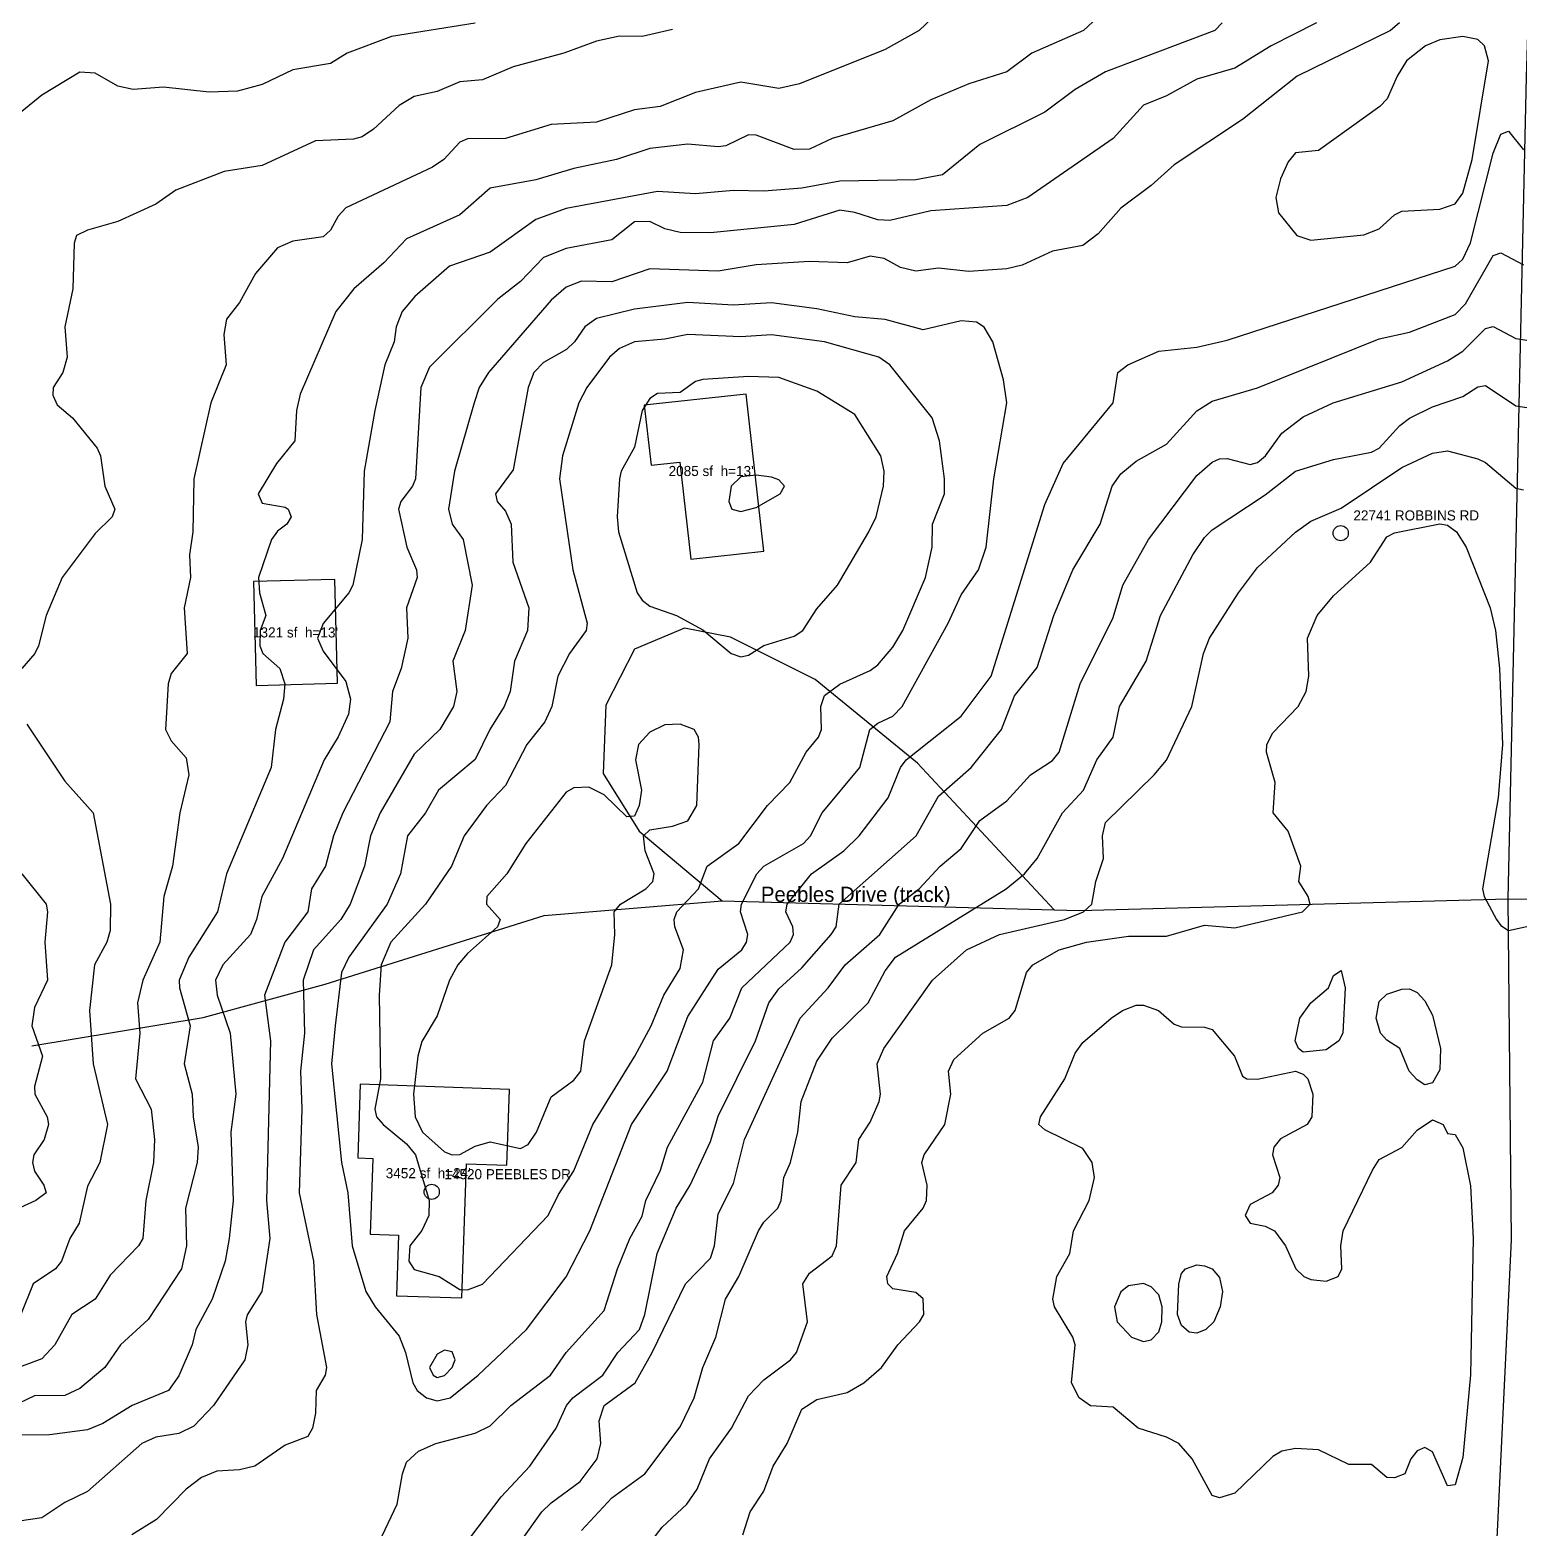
# Model space of a CAD drawing. Extents: x 425119 to 428731, y 1576976 to 1581037.
# Drawn here: x 427228 to 427816, y 1579554 to 1580146 of the extents above; entities that cross this region are included whole.
import ezdxf
from ezdxf.enums import TextEntityAlignment as Align

# ---------------------------------------------------------------- set-up
doc = ezdxf.new("R2010")
doc.units = 21
doc.header["$MEASUREMENT"] = 0
for name, color, linetype in [('A-BLDG-ANNO', 1, 'Continuous'), ('A-BLDG-FTPT', 1, 'Continuous'), ('C-ROAD-ANNO', 7, 'Continuous'), ('C-ROAD-CNTR', 7, 'Continuous'), ('C-TOPO-MAJR', 3, 'Continuous'), ('C-TOPO-MINR', 8, 'Continuous'), ('G-ANNO-ADDR', 2, 'Continuous')]:
    doc.layers.add(name, color=color, linetype=linetype)

msp = doc.modelspace()

# ---------------------------------------------------------------- linework, layer by layer
at = {"layer": 'A-BLDG-FTPT'}
for points, elevation in [([(427484.39, 1579975.08), (427488.68, 1579936.73), (427517.53, 1579939.9), (427510.62, 1580001.94), (427470.35, 1579997.49), (427473, 1579973.84)], 88.73), ([(427317.08, 1579886.88), (427349.25, 1579887.71), (427348.18, 1579928.73), (427316.01, 1579927.9)], 82.18), ([(427372.46, 1579645.87), (427398.24, 1579644.99), (427400.1, 1579697.95), (427416.03, 1579697.42), (427417.07, 1579727.34), (427358.18, 1579729.37), (427357.17, 1579700.32), (427363.17, 1579700.1), (427362.12, 1579670.18), (427373.31, 1579669.79)], 87.24)]:
    msp.add_lwpolyline(points, close=True, dxfattribs=dict(at, elevation=elevation))
at = {"layer": 'C-ROAD-CNTR'}
for points in [[(427838.36, 1580980.85), (427836.8, 1580823.09), (427835.19, 1580660.49), (427831.02, 1580526.3), (427829.23, 1580468.89), (427819.33, 1580152.45), (427818.54, 1580127.15), (427811.28, 1579802.66)], [(427632.22, 1579798.31), (427578.18, 1579856.19), (427537.78, 1579889.27), (427504.43, 1579905.87), (427486.18, 1579909.54), (427466.5, 1579901.22), (427455.21, 1579879.11), (427454.15, 1579852.06), (427468.29, 1579829.32), (427501.05, 1579801.78)], [(427811.28, 1579802.66), (427812.59, 1579667.93), (427801.5, 1579437.75), (427799.03, 1579092.4), (427797.14, 1578830.71), (427796.38, 1578724.06), (427801, 1578638.95), (427798.58, 1578555.33), (427794.26, 1578529.9), (427788.71, 1578514.3), (427777.68, 1578492.18), (427768.02, 1578484.97), (427751.95, 1578480.33), (427724.04, 1578478.32), (427328.66, 1578482.5), (427108.41, 1578491.89)], [(427228.46, 1579744.51), (427296.19, 1579755.74), (427344.37, 1579768.9), (427430.79, 1579796.02), (427501.05, 1579801.78), (427632.22, 1579798.31), (427642.13, 1579798.03), (427811.28, 1579802.66)], [(427811.28, 1579802.66), (428183.43, 1579799.53), (428260.4, 1579800.17), (428467.24, 1579796.68), (428663.45, 1579793.4)]]:
    msp.add_lwpolyline(points, dxfattribs=at)
at = {"layer": 'C-TOPO-MAJR'}
for points, elevation in [([(427481.5, 1580145.87), (427469.5, 1580143.17), (427460.5, 1580143.33), (427451.5, 1580141.25), (427438.63, 1580136.5), (427418.5, 1580131.17), (427406.5, 1580126), (427397.5, 1580125.29), (427388.5, 1580121.46), (427379.5, 1580119.42), (427373.5, 1580115.89), (427363.39, 1580106.5), (427358.89, 1580103.5), (427355.5, 1580102.6), (427340.5, 1580101.88), (427319.5, 1580092.21), (427304.5, 1580089.78), (427285.38, 1580082.5), (427277.5, 1580076.86), (427262.5, 1580070.07), (427250.5, 1580066.69), (427246.13, 1580064.5), (427245.17, 1580061.5), (427244.75, 1580043.5), (427241.49, 1580028.5), (427242.47, 1580016.5), (427240.81, 1580010.5), (427237, 1580004.5), (427236.75, 1580001.5), (427238.5, 1579997.63), (427244.52, 1579992.5), (427254.3, 1579980.5), (427255.68, 1579977.5), (427257.35, 1579965.5), (427261.29, 1579956.5), (427260.26, 1579953.5), (427253.5, 1579946.84), (427240.43, 1579929.5), (427234.23, 1579914.5), (427231.2, 1579902.5), (427229.74, 1579899.5), (427224.56, 1579893.5)], 80), ([(427768.48, 1580148.5), (427764.94, 1580145.5), (427728.14, 1580127.5), (427706.5, 1580110.34), (427679.5, 1580092.4), (427670.5, 1580084.28), (427658.5, 1580075.29), (427649.5, 1580065.21), (427643.5, 1580060.64), (427631.5, 1580058.31), (427619.5, 1580052.87), (427613.5, 1580051.33), (427598.5, 1580050.29), (427586.5, 1580051.64), (427577.5, 1580050.48), (427571.5, 1580051.97), (427565.06, 1580055.5), (427559.5, 1580056.33), (427550.5, 1580053.81), (427535.5, 1580054.26), (427514.5, 1580052.91), (427499.5, 1580050.48), (427472.5, 1580051.33), (427457.5, 1580046.25), (427445.5, 1580046.57), (427439.5, 1580044.1), (427433.5, 1580039.04), (427408.81, 1580010.5), (427405.18, 1580004.5), (427403.21, 1579998.5), (427395.39, 1579971.5), (427393, 1579956.5), (427394.5, 1579950.53), (427398.85, 1579944.5), (427402.42, 1579926.5), (427399.56, 1579908.5), (427394.76, 1579896.5), (427396.29, 1579884.5), (427395, 1579878.5), (427389.67, 1579869.5), (427379.5, 1579859.69), (427366.09, 1579836.5), (427362.26, 1579827.5), (427359.8, 1579815.5), (427354.26, 1579800.5), (427350.57, 1579794.5), (427339.69, 1579782.5), (427335.69, 1579770.5), (427336.17, 1579749.5), (427334.57, 1579734.5), (427335.13, 1579719.5), (427334.01, 1579686.5), (427339.72, 1579659.5), (427340.97, 1579638.5), (427344.92, 1579617.5), (427344.29, 1579614.5), (427340.76, 1579608.5), (427340.52, 1579599.5), (427339.34, 1579593.5), (427337.5, 1579590.31), (427328.5, 1579586.81), (427316.5, 1579578.59), (427310.5, 1579577.15), (427301.5, 1579576.63), (427295.5, 1579574.08), (427289.43, 1579569.5), (427277.68, 1579557.5), (427268.03, 1579551.5)], 85), ([(427365.62, 1579548.5), (427372.8, 1579563.5), (427374.8, 1579575.5), (427376.5, 1579580.15), (427381.2, 1579584.5), (427388, 1579587.5), (427403.5, 1579591.63), (427409.5, 1579594.44), (427417.64, 1579602.5), (427433.28, 1579614.5), (427439.51, 1579623.5), (427454.5, 1579640), (427459.74, 1579656.5), (427464.68, 1579668.5), (427469.5, 1579677.33), (427470.96, 1579683.5), (427476.79, 1579695.5), (427479.44, 1579704.5), (427493.5, 1579730.21), (427497.65, 1579746.5), (427504.09, 1579755.5), (427508.88, 1579767.5), (427527.87, 1579785.5), (427529.19, 1579788.5), (427528.98, 1579791.5), (427526.2, 1579797.5), (427526.74, 1579800.5), (427536.35, 1579812.5), (427549.08, 1579821.5), (427555.22, 1579827.5), (427566.61, 1579842.5), (427571.55, 1579854.5), (427573.73, 1579857.5), (427595.5, 1579874.69), (427607.26, 1579890.5), (427628.5, 1579958.35), (427635.75, 1579974.5), (427655.45, 1579998.5), (427657.24, 1580010.5), (427661.2, 1580013.5), (427673.5, 1580018.83), (427688.5, 1580020.47), (427700.5, 1580023.21), (427790.5, 1580052.38), (427793.5, 1580055.24), (427796.5, 1580061.66), (427805.5, 1580097.03), (427808.5, 1580104.6), (427811.5, 1580105.77), (427817.5, 1580098.39)], 85), ([(427509.19, 1579551.5), (427512.13, 1579560.5), (427517.5, 1579568.69), (427521.26, 1579578.5), (427526.69, 1579587.5), (427532.5, 1579601.02), (427538.5, 1579604.91), (427550.5, 1579607.64), (427557.08, 1579611.5), (427564, 1579617.5), (427570.5, 1579626.5), (427578.99, 1579635.5), (427580.68, 1579638.5), (427580.5, 1579644.58), (427577.5, 1579647.08), (427568.5, 1579648.56), (427566.47, 1579650.5), (427566.08, 1579653.5), (427570.31, 1579662.5), (427573.03, 1579671.5), (427580.44, 1579680.5), (427581.82, 1579683.5), (427582, 1579689.5), (427579.88, 1579698.5), (427580.78, 1579701.5), (427588.96, 1579713.5), (427591.4, 1579725.5), (427590.43, 1579734.5), (427592.5, 1579739.16), (427604.04, 1579749.5), (427614.44, 1579755.5), (427616.76, 1579758.5), (427621.2, 1579773.5), (427623.76, 1579776.5), (427634.13, 1579782.5), (427644.99, 1579785.5), (427661.5, 1579787.86), (427676.5, 1579787.89), (427691.5, 1579792.21), (427703.5, 1579791.08), (427730.2, 1579797.5), (427733.24, 1579800.5), (427732.42, 1579803.5), (427728.74, 1579809.5), (427729.55, 1579815.5), (427724.5, 1579829.26), (427718.63, 1579836.5), (427719.41, 1579848.5), (427716.02, 1579860.5), (427716.11, 1579863.5), (427718.5, 1579868.15), (427728.48, 1579878.5), (427731.7, 1579884.5), (427732.78, 1579890.5), (427732.14, 1579905.5), (427736.05, 1579914.5), (427742.5, 1579922.19), (427757.1, 1579935.5), (427763.5, 1579945.55), (427766.5, 1579947.14), (427784.5, 1579950.69), (427787.5, 1579950.16), (427791.02, 1579947.5), (427794.86, 1579941.5), (427804.34, 1579917.5), (427806.43, 1579908.5), (427808.03, 1579893.5), (427809.15, 1579863.5), (427807.43, 1579842.5), (427801.32, 1579806.5), (427801.96, 1579803.5), (427806.79, 1579794.5), (427808.5, 1579792.04), (427811.5, 1579790.1), (427832.5, 1579794.72)], 80), ([(427226.5, 1579871.52), (427241.5, 1579849.02), (427252.71, 1579836.5), (427259.52, 1579800.5), (427259.5, 1579790.07), (427258.1, 1579785.5), (427253.27, 1579776.5), (427251.32, 1579758.5), (427252.71, 1579737.5), (427258.36, 1579713.5), (427255.33, 1579698.5), (427250.5, 1579689.08), (427247.23, 1579674.5), (427243.56, 1579668.5), (427240.2, 1579659.5), (427237.82, 1579656.5), (427229, 1579650.5), (427224.13, 1579638.5)], 80)]:
    msp.add_lwpolyline(points, dxfattribs=dict(at, elevation=elevation))
at = {"layer": 'C-TOPO-MINR'}
for points, elevation in [([(427656.63, 1580157.5), (427643.76, 1580145.5), (427623.4, 1580136.5), (427613.5, 1580129.24), (427598.5, 1580124.46), (427583.5, 1580118.11), (427568.5, 1580109.77), (427544.5, 1580102.8), (427535.5, 1580098.61), (427529.5, 1580098.57), (427514.5, 1580104.13), (427511.5, 1580104.26), (427502.5, 1580100), (427499.5, 1580099.5), (427487.5, 1580100.68), (427472.5, 1580098.94), (427459.31, 1580094.5), (427442.5, 1580090.98), (427427.5, 1580086.47), (427409.5, 1580083.22), (427397.5, 1580072.7), (427376.5, 1580063.24), (427367.5, 1580053.81), (427355.68, 1580043.5), (427348.54, 1580034.5), (427334.5, 1580001.86), (427333.01, 1579995.5), (427332.33, 1579983.5), (427325.12, 1579974.5), (427317.9, 1579962.5), (427319.5, 1579958.9), (427328.5, 1579957.24), (427329.74, 1579956.5), (427330.9, 1579953.5), (427329.21, 1579950.5), (427325.5, 1579947.73), (427323.18, 1579944.5), (427318.05, 1579929.5), (427318.4, 1579923.5), (427320.86, 1579914.5), (427318.73, 1579908.5), (427318.53, 1579902.5), (427319.73, 1579899.5), (427326.41, 1579893.5), (427328.39, 1579887.5), (427327.91, 1579881.5), (427324.75, 1579869.5), (427323.04, 1579854.5), (427305.41, 1579812.5), (427301.8, 1579797.5), (427290.48, 1579779.5), (427286.7, 1579770.5), (427286.77, 1579767.5), (427290.97, 1579752.5), (427288.61, 1579737.5), (427291.78, 1579725.5), (427292.19, 1579716.5), (427294.2, 1579704.5), (427293.74, 1579698.5), (427289.15, 1579680.5), (427289.62, 1579665.5), (427287.64, 1579656.5), (427274.5, 1579636.48), (427263.57, 1579626.5), (427257.35, 1579617.5), (427247.5, 1579609.26), (427241.5, 1579606.45), (427229.5, 1579606.38), (427220.5, 1579602.01)], 82), ([(427589.5, 1580155.63), (427578.84, 1580145.5), (427565.5, 1580138.02), (427531.59, 1580124.5), (427523.5, 1580122.6), (427508.5, 1580125.04), (427490.5, 1580121.06), (427476.63, 1580115.5), (427466.5, 1580114.11), (427451.5, 1580109.36), (427433.5, 1580108.43), (427415.5, 1580102.81), (427400.5, 1580102.77), (427397.5, 1580101.34), (427391.21, 1580094.5), (427386.74, 1580091.5), (427352.5, 1580075.48), (427349.5, 1580072.23), (427346.5, 1580066.64), (427343.5, 1580063.99), (427331.5, 1580062.28), (427325.5, 1580059.62), (427316.8, 1580049.5), (427310.5, 1580038.13), (427305.37, 1580031.5), (427304.38, 1580025.5), (427305.22, 1580013.5), (427299.2, 1579998.5), (427292.49, 1579968.5), (427292.07, 1579947.5), (427290.76, 1579938.5), (427291.1, 1579929.5), (427288.65, 1579917.5), (427289.8, 1579899.5), (427283.5, 1579891.53), (427282.34, 1579887.5), (427281.31, 1579869.5), (427283.5, 1579865.05), (427289.5, 1579858.32), (427290.45, 1579851.5), (427286.93, 1579836.5), (427284.04, 1579815.5), (427280.59, 1579803.5), (427279.11, 1579785.5), (427272.33, 1579770.5), (427270.28, 1579761.5), (427271.16, 1579749.5), (427269.41, 1579731.5), (427275.69, 1579719.5), (427276.93, 1579707.5), (427276.5, 1579698.5), (427273.53, 1579683.5), (427272.29, 1579668.5), (427270.61, 1579665.5), (427259.5, 1579654.01), (427253.58, 1579644.5), (427244.34, 1579638.5), (427237.61, 1579626.5), (427232.5, 1579621), (427220.5, 1579616.43)], 81), ([(427403.5, 1580148.4), (427370.5, 1580143.07), (427352.99, 1580136.5), (427346.5, 1580132.51), (427331.5, 1580130.02), (427319.5, 1580124.19), (427309.67, 1580121.5), (427298.5, 1580121.09), (427280.5, 1580123.19), (427268.5, 1580122.22), (427262.5, 1580123.58), (427253.5, 1580128.61), (427247.5, 1580129.03), (427232.5, 1580120), (427211.5, 1580102.92)], 79), ([(427698.55, 1580148.5), (427695.62, 1580145.5), (427652.5, 1580129.17), (427640.5, 1580122.21), (427628.5, 1580113.21), (427602.88, 1580100.5), (427588.11, 1580088.5), (427577.5, 1580086.54), (427547.5, 1580086.06), (427532.5, 1580083.26), (427517.5, 1580082.1), (427505.5, 1580082.34), (427490.5, 1580081.03), (427475.5, 1580081.97), (427439.5, 1580075.2), (427427.5, 1580070.86), (427409.5, 1580057.99), (427393.48, 1580052.5), (427379.75, 1580040.5), (427374.7, 1580034.5), (427372.31, 1580028.5), (427371.53, 1580022.5), (427367.93, 1580013.5), (427363.91, 1579995.5), (427359.75, 1579971.5), (427358.92, 1579944.5), (427355.27, 1579926.5), (427353.72, 1579923.5), (427343.5, 1579911.38), (427341.3, 1579905.5), (427343.5, 1579900.39), (427352.5, 1579888.47), (427354.31, 1579881.5), (427353.58, 1579875.5), (427349.5, 1579866.55), (427343.91, 1579857.5), (427327.46, 1579818.5), (427319.27, 1579803.5), (427317.25, 1579794.5), (427314.84, 1579788.5), (427303.91, 1579776.5), (427300.98, 1579770.5), (427301.75, 1579764.5), (427306.84, 1579749.5), (427309.03, 1579725.5), (427307.03, 1579710.5), (427308.04, 1579683.5), (427306.43, 1579668.5), (427304.83, 1579659.5), (427299.7, 1579644.5), (427293.31, 1579632.5), (427291.85, 1579626.5), (427286.5, 1579614.27), (427282.45, 1579608.5), (427268.13, 1579602.5), (427256.5, 1579595.37), (427250.5, 1579592.89), (427235.5, 1579590.95), (427220.5, 1579590.77)], 83), ([(427735.71, 1580148.5), (427717.79, 1580139.5), (427703.5, 1580130.64), (427688.5, 1580126.27), (427676.5, 1580119.68), (427667.5, 1580115.99), (427655.5, 1580102.86), (427621.73, 1580079.5), (427613.5, 1580076.33), (427583.5, 1580074.27), (427567.26, 1580070.5), (427562.5, 1580070.74), (427553.5, 1580073.66), (427547.5, 1580074.52), (427529.5, 1580068.89), (427496.5, 1580065.61), (427484.5, 1580065.67), (427478.5, 1580067.2), (427472.5, 1580070.06), (427466.5, 1580069.9), (427457.5, 1580062.83), (427439.5, 1580059.38), (427430.5, 1580055.83), (427421.5, 1580046.37), (427412.5, 1580039.35), (427385.5, 1580012.5), (427382.11, 1580004.5), (427379.99, 1579968.5), (427378.78, 1579965.5), (427374.16, 1579959.5), (427373.31, 1579956.5), (427376.56, 1579941.5), (427380.38, 1579932.5), (427380.71, 1579929.5), (427376.5, 1579917.5), (427376.98, 1579905.5), (427374.31, 1579893.5), (427370.98, 1579884.5), (427369.87, 1579872.5), (427351.27, 1579836.5), (427347.65, 1579827.5), (427344.47, 1579815.5), (427338.91, 1579806.5), (427337.48, 1579797.5), (427328.39, 1579785.5), (427320.32, 1579764.5), (427322.75, 1579746.5), (427321.19, 1579683.5), (427322.5, 1579668.5), (427319.31, 1579647.5), (427313.5, 1579638.26), (427312.93, 1579635.5), (427313.82, 1579626.5), (427312.56, 1579620.5), (427300.18, 1579602.5), (427292.5, 1579594.32), (427286.5, 1579591.42), (427277.5, 1579589.98), (427271.9, 1579587.5), (427250.5, 1579568.59), (427241.5, 1579564.26), (427232.5, 1579558.17), (427223.5, 1579556.89)], 84), ([(427395.67, 1579542.5), (427413.82, 1579566.5), (427425.2, 1579578.5), (427435.58, 1579593.5), (427439.58, 1579602.5), (427442.06, 1579605.5), (427453.95, 1579614.5), (427459.93, 1579623.5), (427468.47, 1579632.5), (427470.61, 1579638.5), (427475.45, 1579662.5), (427482.94, 1579680.5), (427488.41, 1579689.5), (427496.5, 1579706.81), (427499.5, 1579716.78), (427514.22, 1579746.5), (427519.53, 1579761.5), (427523.5, 1579766.99), (427532.5, 1579775.31), (427544.14, 1579788.5), (427546.15, 1579791.5), (427547.33, 1579800.5), (427577.69, 1579827.5), (427586.5, 1579843.19), (427599.35, 1579854.5), (427611.38, 1579869.5), (427616.5, 1579882.79), (427625.5, 1579893.89), (427632.01, 1579914.5), (427639.58, 1579932.5), (427650.36, 1579950.5), (427655.07, 1579965.5), (427658.5, 1579970.48), (427664.5, 1579975.39), (427676.5, 1579982.21), (427688.5, 1579995.26), (427694.5, 1579999.09), (427712.5, 1580004.44), (427760.5, 1580023.79), (427772.5, 1580026.33), (427790.5, 1580033.37), (427794.63, 1580037.5), (427805.5, 1580056.62), (427808.5, 1580057.69), (427817.5, 1580052.94)], 84), ([(427414.84, 1579539.5), (427429.92, 1579560.5), (427433.5, 1579564.13), (427445.06, 1579572.5), (427451.79, 1579581.5), (427453.24, 1579587.5), (427452.47, 1579596.5), (427454.5, 1579602.45), (427466.67, 1579611.5), (427473.5, 1579623.5), (427486.54, 1579650.5), (427496.5, 1579660.66), (427498.03, 1579665.5), (427499.5, 1579678.15), (427505.5, 1579690.2), (427509.92, 1579707.5), (427531.93, 1579755.5), (427542.91, 1579767.5), (427549.61, 1579776.5), (427563.32, 1579788.5), (427570.92, 1579800.5), (427578.9, 1579806.5), (427587.2, 1579815.5), (427595.5, 1579822.51), (427602.76, 1579833.5), (427613.5, 1579841.29), (427622.85, 1579851.5), (427631.5, 1579857.16), (427634.13, 1579860.5), (427642.42, 1579887.5), (427655.5, 1579913.64), (427659.26, 1579926.5), (427669.45, 1579944.5), (427688.5, 1579969.83), (427694.5, 1579975.01), (427697.5, 1579976.32), (427700.5, 1579976.55), (427709.5, 1579974.15), (427712.5, 1579974.96), (427715.6, 1579977.5), (427722, 1579986.5), (427730.5, 1579992.95), (427742.38, 1579998.5), (427769.5, 1580006.78), (427787.5, 1580015.11), (427793.5, 1580018.87), (427802.5, 1580027.84), (427805.5, 1580028.65), (427814.5, 1580023.93), (427820.5, 1580022.9)], 83), ([(427445.5, 1579553.19), (427457.5, 1579566.01), (427470.49, 1579575.5), (427484.5, 1579594.05), (427490.06, 1579605.5), (427493.44, 1579617.5), (427498.57, 1579629.5), (427502.34, 1579644.5), (427507.61, 1579653.5), (427515.48, 1579671.5), (427517.5, 1579674.91), (427523.12, 1579680.5), (427524.35, 1579683.5), (427525.49, 1579692.5), (427528.07, 1579698.5), (427531.02, 1579710.5), (427532.3, 1579722.5), (427538.5, 1579738.54), (427544.5, 1579747.52), (427558.75, 1579761.5), (427565.5, 1579774.2), (427569.46, 1579779.5), (427613.24, 1579806.5), (427620.42, 1579812.5), (427625.5, 1579818.5), (427635.41, 1579836.5), (427643.71, 1579845.5), (427649.03, 1579857.5), (427655.5, 1579866.41), (427658.01, 1579878.5), (427668.43, 1579896.5), (427674.09, 1579914.5), (427686.86, 1579938.5), (427691.5, 1579945.3), (427694.5, 1579948.29), (427715.5, 1579962.15), (427727.5, 1579971.48), (427742.5, 1579976.13), (427757.5, 1579978.97), (427760.53, 1579980.5), (427768.67, 1579989.5), (427772.5, 1579992.39), (427781.5, 1579996.92), (427793.5, 1580000.99), (427799.5, 1580004.78), (427802.5, 1580005.26), (427814.5, 1579997.34), (427820.5, 1579996.33)], 82), ([(427468.23, 1579542.5), (427477.45, 1579554.5), (427487.17, 1579563.5), (427491.25, 1579569.5), (427496.14, 1579581.5), (427504.73, 1579593.5), (427511.5, 1579606.33), (427517.5, 1579612.6), (427528.1, 1579620.5), (427530.4, 1579623.5), (427534.75, 1579635.5), (427532.97, 1579650.5), (427535.5, 1579654.77), (427544.5, 1579661.62), (427546.19, 1579665.5), (427548.09, 1579689.5), (427553.96, 1579698.5), (427555.09, 1579707.5), (427559.5, 1579714.46), (427563.12, 1579722.5), (427563.57, 1579725.5), (427562.32, 1579737.5), (427564.9, 1579743.5), (427584.07, 1579770.5), (427597.51, 1579782.5), (427610.53, 1579788.5), (427636.31, 1579794.5), (427643.72, 1579797.5), (427647.09, 1579800.5), (427648.68, 1579809.5), (427651.6, 1579818.5), (427651.28, 1579827.5), (427652.5, 1579832.69), (427671.71, 1579851.5), (427676.5, 1579857.38), (427686.5, 1579878.5), (427691.16, 1579899.5), (427693.48, 1579905.5), (427704.94, 1579923.5), (427712.5, 1579933.4), (427727.5, 1579947.39), (427733.5, 1579951.7), (427745.5, 1579956.86), (427769.5, 1579972.87), (427781.5, 1579978.56), (427787.5, 1579979.53), (427799.5, 1579976.3), (427802.5, 1579974.9), (427814.5, 1579964.78), (427817.5, 1579964.08)], 81), ([(427224.61, 1579812.5), (427234.13, 1579800.5), (427234.75, 1579797.5), (427233.59, 1579785.5), (427234.68, 1579770.5), (427229.5, 1579759.69), (427228.56, 1579752.5), (427232.79, 1579740.5), (427229.52, 1579728.5), (427229.72, 1579725.5), (427234.54, 1579716.5), (427235.06, 1579713.5), (427233.36, 1579707.5), (427229.36, 1579701.5), (427228.75, 1579698.5), (427229.5, 1579695.05), (427233.3, 1579689.5), (427234.16, 1579686.5), (427230.12, 1579683.5), (427217.5, 1579677.74)], 79)]:
    msp.add_lwpolyline(points, dxfattribs=dict(at, elevation=elevation))
for points, elevation in [([(427727.98, 1580064.5), (427733.5, 1580062.72), (427754.5, 1580064.81), (427760.5, 1580067.13), (427766.5, 1580072.66), (427769.5, 1580074.19), (427784.5, 1580074.91), (427790.5, 1580077.03), (427793.5, 1580081.24), (427797.25, 1580094.5), (427803.7, 1580133.5), (427802.1, 1580139.5), (427799.5, 1580141.89), (427793.5, 1580143.18), (427784.5, 1580141.79), (427778.79, 1580139.5), (427771.32, 1580133.5), (427767.54, 1580127.5), (427763.7, 1580118.5), (427760.7, 1580115.5), (427736.5, 1580098.14), (427727.5, 1580097.15), (427724.5, 1580093.68), (427721.5, 1580086.98), (427719.75, 1580079.5), (427720.77, 1580073.5), (427727.98, 1580064.5)], 86), ([(427384.31, 1579605.5), (427388.5, 1579604.37), (427393.65, 1579605.5), (427404.75, 1579614.5), (427423.76, 1579632.5), (427439.5, 1579653.37), (427448.87, 1579671.5), (427465.27, 1579713.5), (427479.37, 1579734.5), (427487.5, 1579756.07), (427499.5, 1579774.82), (427508.81, 1579782.5), (427510.69, 1579785.5), (427511.27, 1579788.5), (427508.3, 1579797.5), (427508.69, 1579800.5), (427514.77, 1579812.5), (427517.59, 1579815.5), (427533.2, 1579824.5), (427535.98, 1579827.5), (427540.6, 1579836.5), (427555.48, 1579854.5), (427559.34, 1579869.5), (427562.5, 1579872.02), (427568.5, 1579874.79), (427572.09, 1579878.5), (427590.35, 1579911.5), (427595.5, 1579922.63), (427602.28, 1579932.5), (427605.31, 1579941.5), (427608.31, 1579968.5), (427613.51, 1579998.5), (427612.12, 1580007.5), (427607.9, 1580022.5), (427604.5, 1580028.3), (427601.5, 1580030.28), (427595.5, 1580030.87), (427580.5, 1580027.29), (427565.5, 1580031.35), (427553.5, 1580032.46), (427538.5, 1580035.57), (427520.5, 1580037.96), (427505.5, 1580037.09), (427487.5, 1580038.12), (427466.5, 1580035.49), (427451.5, 1580031.81), (427446.87, 1580028.5), (427442.8, 1580022.5), (427439.56, 1580019.5), (427430.5, 1580014.38), (427426.71, 1580010.5), (427424.47, 1580004.5), (427418.5, 1579972.03), (427411.57, 1579962.5), (427412.25, 1579959.5), (427415.5, 1579955.68), (427417.73, 1579950.5), (427418.38, 1579935.5), (427424.72, 1579917.5), (427424.22, 1579908.5), (427419.13, 1579896.5), (427417.43, 1579884.5), (427415.07, 1579878.5), (427409.38, 1579869.5), (427403.5, 1579857.68), (427389.11, 1579845.5), (427383.93, 1579836.5), (427376.87, 1579827.5), (427374.14, 1579812.5), (427368.84, 1579800.5), (427353.66, 1579779.5), (427350.72, 1579773.5), (427348.22, 1579752.5), (427346.87, 1579737.5), (427350.75, 1579698.5), (427353.3, 1579686.5), (427354.97, 1579665.5), (427360.39, 1579647.5), (427364.08, 1579641.5), (427373.5, 1579629.9), (427376.02, 1579623.5), (427378.93, 1579611.5), (427380.68, 1579608.5), (427384.31, 1579605.5)], 86), ([(427393.98, 1579650.5), (427397.5, 1579648.31), (427400.5, 1579648.23), (427406.5, 1579650.48), (427432.43, 1579677.5), (427436.5, 1579685.85), (427442.5, 1579695.12), (427450.02, 1579713.5), (427466.57, 1579740.5), (427473.01, 1579752.5), (427478.06, 1579764.5), (427484.5, 1579775.1), (427485.78, 1579782.5), (427482.42, 1579791.5), (427482.15, 1579794.5), (427483.16, 1579797.5), (427491.76, 1579806.5), (427495.13, 1579815.5), (427507.61, 1579824.5), (427518.92, 1579839.5), (427527.84, 1579848.5), (427534.27, 1579860.5), (427539.17, 1579866.5), (427540.27, 1579869.5), (427539.99, 1579878.5), (427541.5, 1579882.86), (427547.5, 1579887.32), (427559.5, 1579892.73), (427562.5, 1579894.98), (427568.5, 1579901.94), (427572.41, 1579908.5), (427581.32, 1579929.5), (427583.96, 1579941.5), (427584.13, 1579950.5), (427588.82, 1579962.5), (427588.93, 1579968.5), (427586.92, 1579983.5), (427584.06, 1579992.5), (427567.23, 1580013.5), (427563, 1580016.5), (427541.5, 1580022.52), (427520.5, 1580025.36), (427508.5, 1580024.53), (427487.5, 1580025.51), (427478.5, 1580023.62), (427466.5, 1580022.56), (427460.5, 1580019.92), (427456.59, 1580016.5), (427447.68, 1580004.5), (427444.43, 1579998.5), (427438.04, 1579977.5), (427436.86, 1579968.5), (427442.09, 1579932.5), (427447.8, 1579911.5), (427447.44, 1579908.5), (427440.84, 1579899.5), (427436.24, 1579890.5), (427433.83, 1579878.5), (427431.08, 1579872.5), (427423.92, 1579863.5), (427415.5, 1579847.37), (427408.04, 1579839.5), (427399.22, 1579827.5), (427394.22, 1579815.5), (427383.9, 1579800.5), (427370.2, 1579785.5), (427366.43, 1579776.5), (427365.67, 1579764.5), (427366.23, 1579731.5), (427363.9, 1579719.5), (427364.66, 1579716.5), (427367.2, 1579713.5), (427376.5, 1579705.79), (427380.04, 1579701.5), (427385.41, 1579683.5), (427385.31, 1579677.5), (427382.5, 1579671.59), (427377.7, 1579665.5), (427377.42, 1579659.5), (427379.5, 1579656.21), (427389.29, 1579653.5), (427393.98, 1579650.5)], 87), ([(427504.57, 1579899.5), (427508.5, 1579898.17), (427511.5, 1579898.87), (427517.5, 1579902.61), (427529.5, 1579906.27), (427532.87, 1579908.5), (427538.5, 1579917.18), (427546.66, 1579926.5), (427558.99, 1579947.5), (427561.87, 1579953.5), (427564.74, 1579965.5), (427565.05, 1579971.5), (427563.75, 1579977.5), (427553.5, 1579993.81), (427538.5, 1580003.08), (427523.5, 1580008.43), (427511.5, 1580008.91), (427493.5, 1580007.71), (427490.5, 1580006.88), (427484.5, 1580002.59), (427475.5, 1580002.12), (427472.5, 1580000.13), (427469.56, 1579995.5), (427466.5, 1579980.98), (427461.24, 1579971.5), (427460.56, 1579968.5), (427459.65, 1579953.5), (427460.21, 1579947.5), (427467.52, 1579923.5), (427469.43, 1579920.5), (427472.5, 1579918.21), (427483.02, 1579914.5), (427493.5, 1579908.81), (427504.57, 1579899.5)], 88), ([(427504.92, 1579956.5), (427508.5, 1579955.6), (427514.5, 1579957.08), (427523.94, 1579962.5), (427525.75, 1579965.5), (427523.5, 1579968.01), (427520.5, 1579969.09), (427514.5, 1579969.92), (427508.5, 1579969.3), (427504.66, 1579965.5), (427503.74, 1579959.5), (427504.92, 1579956.5)], 89), ([(427394.43, 1579701.5), (427397.5, 1579701.58), (427403.5, 1579704.95), (427409.5, 1579706.65), (427421.5, 1579703.96), (427424.5, 1579705.61), (427427.83, 1579710.5), (427433.5, 1579724.4), (427442.5, 1579731.01), (427445.3, 1579734.5), (427446.79, 1579746.5), (427457.53, 1579776.5), (427458.69, 1579788.5), (427458.39, 1579797.5), (427460.91, 1579800.5), (427470.89, 1579806.5), (427473.75, 1579809.5), (427474.26, 1579812.5), (427470.74, 1579821.5), (427470.06, 1579827.5), (427472.5, 1579829.88), (427481.5, 1579831.34), (427487.5, 1579833.44), (427491.07, 1579839.5), (427491.98, 1579863.5), (427491.69, 1579866.5), (427489.97, 1579869.5), (427484.5, 1579871.52), (427478.5, 1579871.26), (427472.5, 1579868.39), (427468.08, 1579863.5), (427466.85, 1579857.5), (427469.21, 1579845.5), (427468.34, 1579839.5), (427466.5, 1579835.19), (427463.5, 1579834.98), (427454.5, 1579843.6), (427448.5, 1579846.63), (427442.5, 1579846.48), (427439.5, 1579844.72), (427423.5, 1579824.5), (427416.08, 1579812.5), (427408.1, 1579803.5), (427407.97, 1579800.5), (427413.42, 1579794.5), (427412.41, 1579791.5), (427400.5, 1579781.02), (427396.73, 1579776.5), (427393.41, 1579770.5), (427388.5, 1579756.44), (427382.5, 1579746.2), (427380.88, 1579740.5), (427379.24, 1579725.5), (427379.86, 1579716.5), (427382.74, 1579710.5), (427391.5, 1579702.66), (427394.43, 1579701.5)], 88), ([(427730.5, 1579742.07), (427728.63, 1579743.5), (427727.28, 1579746.5), (427729.16, 1579755.5), (427733.5, 1579761.5), (427740.43, 1579767.5), (427742.5, 1579772.35), (427745.5, 1579774.31), (427747.04, 1579767.5), (427746.2, 1579749.5), (427744.54, 1579746.5), (427739.5, 1579742.91), (427730.5, 1579742.07)], 79), ([(427775.5, 1579731.14), (427772.33, 1579734.5), (427768.68, 1579743.5), (427763.5, 1579746.72), (427761.02, 1579749.5), (427759.35, 1579755.5), (427760.5, 1579762.1), (427763.5, 1579764.94), (427769.5, 1579766.98), (427772.5, 1579766.99), (427775.5, 1579765.6), (427778.5, 1579762.37), (427781.5, 1579756.67), (427784.77, 1579743.5), (427784.5, 1579735.13), (427781.5, 1579729.9), (427778.5, 1579729.18), (427775.5, 1579731.14)], 79), ([(427697.5, 1579566.1), (427694.5, 1579566.94), (427686.67, 1579581.5), (427681.36, 1579587.5), (427676.5, 1579590.01), (427665.33, 1579593.5), (427655.5, 1579601.87), (427646.5, 1579602.37), (427641.98, 1579605.5), (427639.03, 1579611.5), (427640.42, 1579626.5), (427639.53, 1579629.5), (427632.28, 1579641.5), (427631.63, 1579644.5), (427633.16, 1579653.5), (427638.38, 1579662.5), (427639.78, 1579671.5), (427645.93, 1579683.5), (427648.14, 1579692.5), (427647.13, 1579698.5), (427643.5, 1579704.05), (427628.5, 1579711.42), (427626.08, 1579713.5), (427626.74, 1579716.5), (427636.4, 1579731.5), (427640.5, 1579741.65), (427643.5, 1579745.92), (427654.67, 1579755.5), (427659.12, 1579758.5), (427664.5, 1579760.55), (427667.5, 1579760.56), (427673.37, 1579758.5), (427679.5, 1579753.09), (427682.5, 1579752.01), (427691.5, 1579751.96), (427694.5, 1579751.01), (427703.43, 1579740.5), (427706.5, 1579732.62), (427708.19, 1579731.5), (427712.5, 1579731.42), (427727.5, 1579734.52), (427730.5, 1579733.39), (427732.3, 1579731.5), (427734.34, 1579725.5), (427733.9, 1579716.5), (427732.01, 1579713.5), (427721.5, 1579707.78), (427718.92, 1579704.5), (427718.38, 1579701.5), (427721.32, 1579692.5), (427720.66, 1579689.5), (427718.2, 1579686.5), (427709.5, 1579681.85), (427707.52, 1579677.5), (427709.57, 1579674.5), (427715.5, 1579673.31), (427719.12, 1579671.5), (427723.56, 1579665.5), (427727.59, 1579656.5), (427730.79, 1579653.5), (427733.5, 1579652.25), (427739.5, 1579651.56), (427744.26, 1579653.5), (427745.72, 1579656.5), (427745.39, 1579665.5), (427746.22, 1579671.5), (427757.83, 1579695.5), (427760.5, 1579699.62), (427769.5, 1579704.34), (427775.5, 1579711.24), (427781.5, 1579715.33), (427785.8, 1579713.5), (427787.5, 1579709.92), (427790.5, 1579709.49), (427793.5, 1579704.22), (427796.5, 1579689.21), (427797.55, 1579668.5), (427796.5, 1579614.66), (427793.5, 1579582.03), (427790.5, 1579571.24), (427787.5, 1579570.78), (427781.5, 1579584.21), (427778.5, 1579585.96), (427775.5, 1579584.67), (427772.97, 1579581.5), (427770.6, 1579575.5), (427766.5, 1579573.93), (427763.5, 1579574.07), (427757.5, 1579579.21), (427748.5, 1579579.26), (427736.5, 1579585.03), (427727.5, 1579585.58), (427722.11, 1579584.5), (427718.5, 1579582.41), (427703.5, 1579567.94), (427697.5, 1579566.1)], 79), ([(427685.5, 1579631.49), (427682.5, 1579634.08), (427680.89, 1579638.5), (427681.37, 1579650.5), (427682.5, 1579654.65), (427684.02, 1579656.5), (427688.5, 1579658.07), (427691.5, 1579657.73), (427694.5, 1579656.49), (427697.5, 1579653.05), (427698.62, 1579647.5), (427697.72, 1579641.5), (427695.15, 1579635.5), (427692.1, 1579632.5), (427688.5, 1579631.06), (427685.5, 1579631.49)], 78), ([(427662.71, 1579629.5), (427667.5, 1579627.72), (427670.5, 1579628.5), (427673.5, 1579631.66), (427674.67, 1579635.5), (427674.87, 1579641.5), (427673.5, 1579646.27), (427670.5, 1579649.42), (427667.5, 1579650.63), (427661.5, 1579649.82), (427658.5, 1579647.37), (427656.01, 1579641.5), (427657.09, 1579635.5), (427662.71, 1579629.5)], 79), ([(427386.97, 1579614.5), (427388.5, 1579613.56), (427391.5, 1579614.34), (427394.5, 1579617.5), (427395.65, 1579620.5), (427394.5, 1579623.73), (427391.5, 1579624.39), (427388.5, 1579622.83), (427385.5, 1579617.5), (427386.97, 1579614.5)], 87)]:
    msp.add_lwpolyline(points, close=True, dxfattribs=dict(at, elevation=elevation))
at = {"layer": 'G-ANNO-ADDR'}
for centre in [(427745.31, 1579947.01), (427386.4, 1579686.87)]:
    msp.add_circle(centre, 3, dxfattribs=at)

# ---------------------------------------------------------------- texts
at = {"layer": 'A-BLDG-ANNO'}
for s, p in [("2085 sf  h=13'", (427496.73, 1579971.55)), ("1321 sf  h=13'", (427332.63, 1579907.81)), ("3452 sf  h=24'", (427385.04, 1579694.26))]:
    msp.add_text(s, height=4, dxfattribs=at).set_placement(p, align=Align.MIDDLE_CENTER)
at = {"layer": 'C-ROAD-ANNO'}
msp.add_text('Peebles Drive (track)', height=6, dxfattribs=at).set_placement((427516.38, 1579801.38))
at = {"layer": 'G-ANNO-ADDR'}
for s, p in [('22741 ROBBINS RD', (427750.31, 1579952.01)), ('14520 PEEBLES DR', (427391.4, 1579691.87))]:
    msp.add_text(s, height=4, dxfattribs=at).set_placement(p)

doc.saveas('drawing.dxf')
